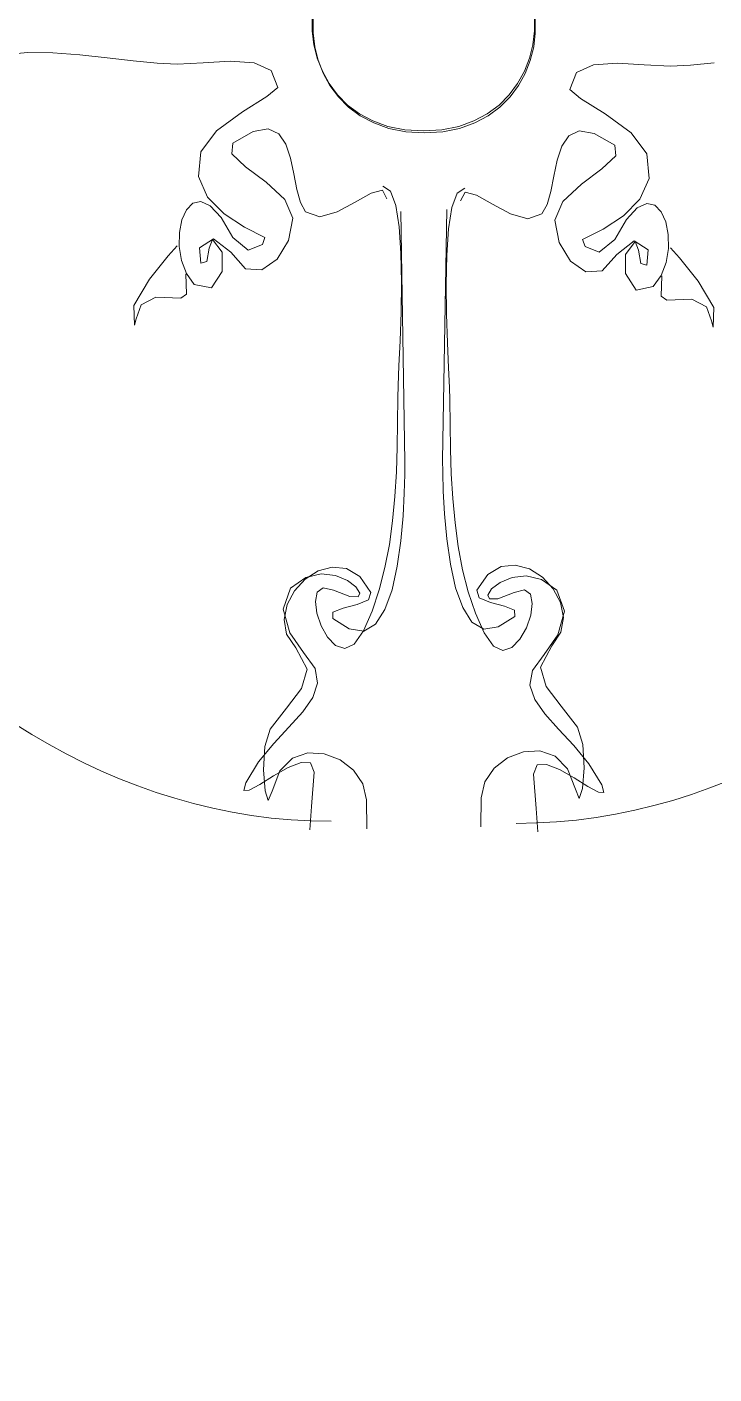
# Model space of a CAD drawing. Header units: centimetres. Extents: x -377343 to 693706, y 194584 to 813780.
# Drawn here: x 188317.1 to 188343.1, y 498778.8 to 498829.9 of the extents above; entities that cross this region are included whole.
import ezdxf

# ---------------------------------------------------------------- set-up
doc = ezdxf.new("R2010")
doc.units = ezdxf.units.CM
doc.layers.add('PIPA', color=11, linetype='Continuous')
doc.layers.add('TEXT', color=7, linetype='Continuous')

msp = doc.modelspace()

# ---------------------------------------------------------------- linework, layer by layer
at = {"layer": 'PIPA', "lineweight": 35, "extrusion": (0, 0.816497, 0.57735), "elevation": 193451.324}
msp.add_lwpolyline([(-421704.212, -325591.681), (-159560.265, -63447.734), (377343.333, -600351.331), (-158232.47, -1135927.133), (-693706.405, -600453.199), (-454216.825, -360963.619)], dxfattribs=at)
at = {"layer": 'TEXT', "color": 2, "linetype": 'Continuous', "lineweight": 13}
for p, q in [((188327.888, 498829.732), (188327.889, 498830.26)), ((188327.888, 498829.732), (188327.889, 498830.26)), ((188327.921, 498829.656), (188327.921, 498830.184)), ((188327.921, 498829.656), (188327.921, 498830.184)), ((188336.304, 498830.259), (188336.304, 498829.731)), ((188336.304, 498830.259), (188336.304, 498829.731)), ((188336.337, 498830.183), (188336.337, 498829.655)), ((188336.337, 498830.183), (188336.337, 498829.655)), ((188327.952, 498829.208), (188327.888, 498829.732)), ((188327.952, 498829.208), (188327.888, 498829.732)), ((188327.985, 498829.132), (188327.921, 498829.656)), ((188327.985, 498829.132), (188327.921, 498829.656)), ((188336.304, 498829.731), (188336.241, 498829.207)), ((188336.304, 498829.731), (188336.241, 498829.207)), ((188336.337, 498829.655), (188336.274, 498829.131)), ((188336.337, 498829.655), (188336.274, 498829.131)), ((188328.08, 498828.696), (188327.952, 498829.208)), ((188328.08, 498828.696), (188327.952, 498829.208)), ((188328.112, 498828.62), (188327.985, 498829.132)), ((188328.112, 498828.62), (188327.985, 498829.132)), ((188336.241, 498829.207), (188336.113, 498828.695)), ((188336.241, 498829.207), (188336.113, 498828.695)), ((188336.274, 498829.131), (188336.146, 498828.619)), ((188336.274, 498829.131), (188336.146, 498828.619)), ((188316.29, 498828.841), (188317.118, 498828.921)), ((188316.29, 498828.841), (188317.118, 498828.921)), ((188317.118, 498828.921), (188318.066, 498828.908)), ((188317.118, 498828.921), (188318.066, 498828.908)), ((188318.066, 498828.908), (188319.084, 498828.831)), ((188318.066, 498828.908), (188319.084, 498828.831)), ((188319.084, 498828.831), (188320.116, 498828.72)), ((188319.084, 498828.831), (188320.116, 498828.72)), ((188320.116, 498828.72), (188321.111, 498828.605)), ((188320.116, 498828.72), (188321.111, 498828.605)), ((188321.111, 498828.605), (188322.014, 498828.513)), ((188321.111, 498828.605), (188322.014, 498828.513)), ((188322.014, 498828.513), (188322.773, 498828.477)), ((188322.014, 498828.513), (188322.773, 498828.477)), ((188322.773, 498828.477), (188323.76, 498828.524)), ((188322.773, 498828.477), (188323.76, 498828.524)), ((188323.76, 498828.524), (188324.779, 498828.583)), ((188323.76, 498828.524), (188324.779, 498828.583)), ((188324.779, 498828.583), (188325.686, 498828.529)), ((188324.779, 498828.583), (188325.686, 498828.529)), ((188325.686, 498828.529), (188326.335, 498828.238)), ((188325.686, 498828.529), (188326.335, 498828.238)), ((188328.271, 498828.204), (188328.08, 498828.696)), ((188328.271, 498828.204), (188328.08, 498828.696)), ((188328.304, 498828.127), (188328.112, 498828.62)), ((188328.304, 498828.127), (188328.112, 498828.62)), ((188336.113, 498828.695), (188335.922, 498828.203)), ((188336.113, 498828.695), (188335.922, 498828.203)), ((188336.146, 498828.619), (188335.955, 498828.126)), ((188336.146, 498828.619), (188335.955, 498828.126)), ((188338.54, 498828.453), (188337.891, 498828.162)), ((188338.54, 498828.453), (188337.891, 498828.162)), ((188339.446, 498828.507), (188338.54, 498828.453)), ((188339.446, 498828.507), (188338.54, 498828.453)), ((188340.465, 498828.448), (188339.446, 498828.507)), ((188340.465, 498828.448), (188339.446, 498828.507)), ((188341.453, 498828.4), (188340.465, 498828.448)), ((188341.453, 498828.4), (188340.465, 498828.448)), ((188343.115, 498828.528), (188342.212, 498828.437)), ((188343.115, 498828.528), (188342.212, 498828.437)), ((188326.335, 498828.238), (188326.583, 498827.585)), ((188326.335, 498828.238), (188326.583, 498827.585)), ((188328.526, 498827.739), (188328.271, 498828.204)), ((188328.526, 498827.739), (188328.271, 498828.204)), ((188328.559, 498827.663), (188328.304, 498828.127)), ((188328.559, 498827.663), (188328.304, 498828.127)), ((188335.922, 498828.203), (188335.667, 498827.739)), ((188335.922, 498828.203), (188335.667, 498827.739)), ((188335.955, 498828.126), (188335.7, 498827.662)), ((188335.955, 498828.126), (188335.7, 498827.662)), ((188337.891, 498828.162), (188337.643, 498827.508)), ((188337.891, 498828.162), (188337.643, 498827.508)), ((188342.212, 498828.437), (188341.453, 498828.4)), ((188342.212, 498828.437), (188341.453, 498828.4)), ((188326.583, 498827.585), (188326.173, 498827.25)), ((188326.583, 498827.585), (188326.173, 498827.25)), ((188328.844, 498827.311), (188328.526, 498827.739)), ((188328.844, 498827.311), (188328.526, 498827.739)), ((188328.877, 498827.235), (188328.559, 498827.663)), ((188328.877, 498827.235), (188328.559, 498827.663)), ((188335.667, 498827.739), (188335.348, 498827.31)), ((188335.667, 498827.739), (188335.348, 498827.31)), ((188335.7, 498827.662), (188335.381, 498827.234)), ((188335.7, 498827.662), (188335.381, 498827.234)), ((188337.643, 498827.508), (188338.053, 498827.174)), ((188337.643, 498827.508), (188338.053, 498827.174)), ((188326.173, 498827.25), (188325.245, 498826.673)), ((188326.173, 498827.25), (188325.245, 498826.673)), ((188329.227, 498826.926), (188328.844, 498827.311)), ((188329.227, 498826.926), (188328.844, 498827.311)), ((188329.26, 498826.85), (188328.877, 498827.235)), ((188329.26, 498826.85), (188328.877, 498827.235)), ((188329.673, 498826.594), (188329.227, 498826.926)), ((188329.673, 498826.594), (188329.227, 498826.926)), ((188334.965, 498826.926), (188334.519, 498826.593)), ((188334.965, 498826.926), (188334.519, 498826.593)), ((188335.348, 498827.31), (188334.965, 498826.926)), ((188335.348, 498827.31), (188334.965, 498826.926)), ((188335.381, 498827.234), (188334.998, 498826.85)), ((188335.381, 498827.234), (188334.998, 498826.85)), ((188338.053, 498827.174), (188338.98, 498826.596)), ((188338.053, 498827.174), (188338.98, 498826.596)), ((188325.245, 498826.673), (188324.257, 498825.943)), ((188325.245, 498826.673), (188324.257, 498825.943)), ((188329.706, 498826.518), (188329.26, 498826.85)), ((188329.706, 498826.518), (188329.26, 498826.85)), ((188330.183, 498826.321), (188329.673, 498826.594)), ((188330.183, 498826.321), (188329.673, 498826.594)), ((188330.216, 498826.245), (188329.706, 498826.518)), ((188330.216, 498826.245), (188329.706, 498826.518)), ((188334.519, 498826.593), (188334.009, 498826.321)), ((188334.519, 498826.593), (188334.009, 498826.321)), ((188334.552, 498826.517), (188334.042, 498826.244)), ((188334.552, 498826.517), (188334.042, 498826.244)), ((188334.998, 498826.85), (188334.552, 498826.517)), ((188334.998, 498826.85), (188334.552, 498826.517)), ((188338.98, 498826.596), (188339.968, 498825.867)), ((188338.98, 498826.596), (188339.968, 498825.867)), ((188324.257, 498825.943), (188323.665, 498825.152)), ((188324.257, 498825.943), (188323.665, 498825.152)), ((188324.881, 498825.477), (188325.656, 498825.924)), ((188324.881, 498825.477), (188325.656, 498825.924)), ((188325.656, 498825.924), (188326.223, 498826.018)), ((188325.656, 498825.924), (188326.223, 498826.018)), ((188326.223, 498826.018), (188326.622, 498825.831)), ((188326.223, 498826.018), (188326.622, 498825.831)), ((188330.757, 498826.116), (188330.183, 498826.321)), ((188330.757, 498826.116), (188330.183, 498826.321)), ((188330.79, 498826.04), (188330.216, 498826.245)), ((188330.79, 498826.04), (188330.216, 498826.245)), ((188331.394, 498825.987), (188330.757, 498826.116)), ((188331.394, 498825.987), (188330.757, 498826.116)), ((188331.427, 498825.911), (188330.79, 498826.04)), ((188331.427, 498825.911), (188330.79, 498826.04)), ((188332.096, 498825.942), (188331.394, 498825.987)), ((188332.096, 498825.942), (188331.394, 498825.987)), ((188332.129, 498825.865), (188331.427, 498825.911)), ((188332.129, 498825.865), (188331.427, 498825.911)), ((188332.798, 498825.987), (188332.096, 498825.942)), ((188332.798, 498825.987), (188332.096, 498825.942)), ((188332.096, 498825.942), (188332.096, 498825.942)), ((188332.096, 498825.942), (188332.096, 498825.942)), ((188332.831, 498825.911), (188332.129, 498825.865)), ((188332.831, 498825.911), (188332.129, 498825.865)), ((188333.435, 498826.116), (188332.798, 498825.987)), ((188333.435, 498826.116), (188332.798, 498825.987)), ((188333.468, 498826.04), (188332.831, 498825.911)), ((188333.468, 498826.04), (188332.831, 498825.911)), ((188334.009, 498826.321), (188333.435, 498826.116)), ((188334.009, 498826.321), (188333.435, 498826.116)), ((188334.042, 498826.244), (188333.468, 498826.04)), ((188334.042, 498826.244), (188333.468, 498826.04)), ((188338.002, 498825.942), (188337.604, 498825.755)), ((188338.002, 498825.942), (188337.604, 498825.755)), ((188338.57, 498825.848), (188338.002, 498825.942)), ((188338.57, 498825.848), (188338.002, 498825.942)), ((188324.837, 498825.08), (188324.881, 498825.477)), ((188324.837, 498825.08), (188324.881, 498825.477)), ((188326.622, 498825.831), (188326.891, 498825.436)), ((188326.622, 498825.831), (188326.891, 498825.436)), ((188326.891, 498825.436), (188327.068, 498824.905)), ((188326.891, 498825.436), (188327.068, 498824.905)), ((188332.129, 498825.865), (188332.129, 498825.865)), ((188332.129, 498825.865), (188332.129, 498825.865)), ((188337.604, 498825.755), (188337.335, 498825.36)), ((188337.604, 498825.755), (188337.335, 498825.36)), ((188339.345, 498825.4), (188338.57, 498825.848)), ((188339.345, 498825.4), (188338.57, 498825.848)), ((188339.389, 498825.004), (188339.345, 498825.4)), ((188339.389, 498825.004), (188339.345, 498825.4)), ((188339.968, 498825.867), (188340.561, 498825.076)), ((188339.968, 498825.867), (188340.561, 498825.076)), ((188323.665, 498825.152), (188323.583, 498824.216)), ((188323.665, 498825.152), (188323.583, 498824.216)), ((188325.365, 498824.583), (188324.837, 498825.08)), ((188325.365, 498824.583), (188324.837, 498825.08)), ((188327.068, 498824.905), (188327.193, 498824.312)), ((188327.068, 498824.905), (188327.193, 498824.312)), ((188337.335, 498825.36), (188337.158, 498824.829)), ((188337.335, 498825.36), (188337.158, 498824.829)), ((188338.861, 498824.507), (188339.389, 498825.004)), ((188338.861, 498824.507), (188339.389, 498825.004)), ((188340.561, 498825.076), (188340.643, 498824.14)), ((188340.561, 498825.076), (188340.643, 498824.14)), ((188326.142, 498824), (188325.365, 498824.583)), ((188326.142, 498824), (188325.365, 498824.583)), ((188337.158, 498824.829), (188337.033, 498824.235)), ((188337.158, 498824.829), (188337.033, 498824.235)), ((188338.084, 498823.924), (188338.861, 498824.507)), ((188338.084, 498823.924), (188338.861, 498824.507)), ((188323.583, 498824.216), (188323.925, 498823.439)), ((188323.583, 498824.216), (188323.925, 498823.439)), ((188326.845, 498823.347), (188326.142, 498824)), ((188326.845, 498823.347), (188326.142, 498824)), ((188327.193, 498824.312), (188327.303, 498823.728)), ((188327.193, 498824.312), (188327.303, 498823.728)), ((188330.848, 498823.657), (188330.556, 498823.855)), ((188330.848, 498823.657), (188330.556, 498823.855)), ((188337.033, 498824.235), (188336.922, 498823.652)), ((188337.033, 498824.235), (188336.922, 498823.652)), ((188337.381, 498823.27), (188338.084, 498823.924)), ((188337.381, 498823.27), (188338.084, 498823.924)), ((188340.643, 498824.14), (188340.301, 498823.362)), ((188340.643, 498824.14), (188340.301, 498823.362)), ((188323.925, 498823.439), (188324.552, 498822.806)), ((188323.925, 498823.439), (188324.552, 498822.806)), ((188327.151, 498822.639), (188326.845, 498823.347)), ((188327.151, 498822.639), (188326.845, 498823.347)), ((188327.303, 498823.728), (188327.439, 498823.228)), ((188327.303, 498823.728), (188327.439, 498823.228)), ((188329.512, 498823.247), (188330.118, 498823.585)), ((188329.512, 498823.247), (188330.118, 498823.585)), ((188330.118, 498823.585), (188330.552, 498823.693)), ((188330.118, 498823.585), (188330.552, 498823.693)), ((188330.552, 498823.693), (188330.718, 498823.369)), ((188330.552, 498823.693), (188330.718, 498823.369)), ((188331.051, 498823.114), (188330.848, 498823.657)), ((188331.051, 498823.114), (188330.848, 498823.657)), ((188333.175, 498823.038), (188333.378, 498823.58)), ((188333.175, 498823.038), (188333.378, 498823.58)), ((188333.378, 498823.58), (188333.67, 498823.779)), ((188333.378, 498823.58), (188333.67, 498823.779)), ((188333.674, 498823.617), (188333.508, 498823.292)), ((188333.674, 498823.617), (188333.508, 498823.292)), ((188334.108, 498823.509), (188333.674, 498823.617)), ((188334.108, 498823.509), (188333.674, 498823.617)), ((188334.714, 498823.171), (188334.108, 498823.509)), ((188334.714, 498823.171), (188334.108, 498823.509)), ((188336.922, 498823.652), (188336.787, 498823.151)), ((188336.922, 498823.652), (188336.787, 498823.151)), ((188340.301, 498823.362), (188339.674, 498822.729)), ((188340.301, 498823.362), (188339.674, 498822.729)), ((188323.121, 498822.959), (188322.95, 498822.574)), ((188323.121, 498822.959), (188322.95, 498822.574)), ((188323.362, 498823.205), (188323.121, 498822.959)), ((188323.362, 498823.205), (188323.121, 498822.959)), ((188323.667, 498823.268), (188323.362, 498823.205)), ((188323.667, 498823.268), (188323.362, 498823.205)), ((188324.027, 498823.103), (188323.667, 498823.268)), ((188324.027, 498823.103), (188323.667, 498823.268)), ((188324.434, 498822.665), (188324.027, 498823.103)), ((188324.434, 498822.665), (188324.027, 498823.103)), ((188327.439, 498823.228), (188327.637, 498822.882)), ((188327.439, 498823.228), (188327.637, 498822.882)), ((188327.637, 498822.882), (188328.175, 498822.693)), ((188327.637, 498822.882), (188328.175, 498822.693)), ((188328.175, 498822.693), (188328.832, 498822.882)), ((188328.175, 498822.693), (188328.832, 498822.882)), ((188328.832, 498822.882), (188329.512, 498823.247)), ((188328.832, 498822.882), (188329.512, 498823.247)), ((188331.179, 498822.305), (188331.051, 498823.114)), ((188331.179, 498822.305), (188331.051, 498823.114)), ((188331.238, 498822.887), (188331.4, 498813.401)), ((188331.238, 498822.887), (188331.4, 498813.401)), ((188332.988, 498822.963), (188332.826, 498813.477)), ((188332.988, 498822.963), (188332.826, 498813.477)), ((188333.047, 498822.229), (188333.175, 498823.038)), ((188333.047, 498822.229), (188333.175, 498823.038)), ((188335.393, 498822.806), (188334.714, 498823.171)), ((188335.393, 498822.806), (188334.714, 498823.171)), ((188336.787, 498823.151), (188336.589, 498822.806)), ((188336.787, 498823.151), (188336.589, 498822.806)), ((188337.075, 498822.563), (188337.381, 498823.27)), ((188337.075, 498822.563), (188337.381, 498823.27)), ((188339.792, 498822.588), (188340.199, 498823.026)), ((188339.792, 498822.588), (188340.199, 498823.026)), ((188340.199, 498823.026), (188340.559, 498823.192)), ((188340.199, 498823.026), (188340.559, 498823.192)), ((188340.559, 498823.192), (188340.863, 498823.129)), ((188340.559, 498823.192), (188340.863, 498823.129)), ((188340.863, 498823.129), (188341.105, 498822.883)), ((188340.863, 498823.129), (188341.105, 498822.883)), ((188341.105, 498822.883), (188341.276, 498822.498)), ((188341.105, 498822.883), (188341.276, 498822.498)), ((188322.95, 498822.574), (188322.857, 498822.094)), ((188322.95, 498822.574), (188322.857, 498822.094)), ((188324.881, 498821.909), (188324.434, 498822.665)), ((188324.881, 498821.909), (188324.434, 498822.665)), ((188324.552, 498822.806), (188325.322, 498822.301)), ((188324.552, 498822.806), (188325.322, 498822.301)), ((188326.984, 498821.788), (188327.151, 498822.639)), ((188326.984, 498821.788), (188327.151, 498822.639)), ((188336.051, 498822.617), (188335.393, 498822.806)), ((188336.051, 498822.617), (188335.393, 498822.806)), ((188336.589, 498822.806), (188336.051, 498822.617)), ((188336.589, 498822.806), (188336.051, 498822.617)), ((188337.242, 498821.712), (188337.075, 498822.563)), ((188337.242, 498821.712), (188337.075, 498822.563)), ((188339.674, 498822.729), (188338.903, 498822.225)), ((188339.674, 498822.729), (188338.903, 498822.225)), ((188339.345, 498821.833), (188339.792, 498822.588)), ((188339.345, 498821.833), (188339.792, 498822.588)), ((188341.276, 498822.498), (188341.369, 498822.018)), ((188341.276, 498822.498), (188341.369, 498822.018)), ((188322.857, 498822.094), (188322.85, 498821.565)), ((188322.857, 498822.094), (188322.85, 498821.565)), ((188323.616, 498821.51), (188324.145, 498821.849)), ((188323.616, 498821.51), (188324.145, 498821.849)), ((188324.109, 498821.826), (188323.979, 498821.504)), ((188324.109, 498821.826), (188323.979, 498821.504)), ((188324.475, 498821.342), (188324.109, 498821.826)), ((188324.475, 498821.342), (188324.109, 498821.826)), ((188324.145, 498821.849), (188324.8, 498821.342)), ((188324.145, 498821.849), (188324.8, 498821.342)), ((188325.466, 498821.423), (188324.881, 498821.909)), ((188325.466, 498821.423), (188324.881, 498821.909)), ((188325.322, 498822.301), (188326.097, 498821.909)), ((188325.322, 498822.301), (188326.097, 498821.909)), ((188326.097, 498821.909), (188325.998, 498821.639)), ((188326.097, 498821.909), (188325.998, 498821.639)), ((188331.246, 498821.31), (188331.179, 498822.305)), ((188331.246, 498821.31), (188331.179, 498822.305)), ((188332.98, 498821.234), (188333.047, 498822.229)), ((188332.98, 498821.234), (188333.047, 498822.229)), ((188338.903, 498822.225), (188338.129, 498821.833)), ((188338.903, 498822.225), (188338.129, 498821.833)), ((188338.129, 498821.833), (188338.228, 498821.563)), ((188338.129, 498821.833), (188338.228, 498821.563)), ((188338.76, 498821.347), (188339.345, 498821.833)), ((188338.76, 498821.347), (188339.345, 498821.833)), ((188341.369, 498822.018), (188341.376, 498821.489)), ((188341.369, 498822.018), (188341.376, 498821.489)), ((188322.773, 498821.585), (188322.428, 498821.208)), ((188322.773, 498821.585), (188322.428, 498821.208)), ((188322.85, 498821.565), (188322.937, 498821.031)), ((188322.85, 498821.565), (188322.937, 498821.031)), ((188323.665, 498820.936), (188323.616, 498821.51)), ((188323.665, 498820.936), (188323.616, 498821.51)), ((188323.979, 498821.504), (188323.894, 498821)), ((188323.979, 498821.504), (188323.894, 498821)), ((188324.472, 498820.612), (188324.475, 498821.342)), ((188324.472, 498820.612), (188324.475, 498821.342)), ((188324.8, 498821.342), (188325.355, 498820.714)), ((188324.8, 498821.342), (188325.355, 498820.714)), ((188325.998, 498821.639), (188325.466, 498821.423)), ((188325.998, 498821.639), (188325.466, 498821.423)), ((188326.557, 498821.085), (188326.984, 498821.788)), ((188326.557, 498821.085), (188326.984, 498821.788)), ((188331.265, 498820.207), (188331.246, 498821.31)), ((188331.265, 498820.207), (188331.246, 498821.31)), ((188337.669, 498821.009), (188337.242, 498821.712)), ((188337.669, 498821.009), (188337.242, 498821.712)), ((188338.228, 498821.563), (188338.76, 498821.347)), ((188338.228, 498821.563), (188338.76, 498821.347)), ((188340.081, 498821.773), (188339.426, 498821.266)), ((188340.081, 498821.773), (188339.426, 498821.266)), ((188339.751, 498821.266), (188340.117, 498821.749)), ((188339.751, 498821.266), (188340.117, 498821.749)), ((188340.609, 498821.434), (188340.081, 498821.773)), ((188340.609, 498821.434), (188340.081, 498821.773)), ((188340.117, 498821.749), (188340.247, 498821.428)), ((188340.117, 498821.749), (188340.247, 498821.428)), ((188340.247, 498821.428), (188340.332, 498820.923)), ((188340.247, 498821.428), (188340.332, 498820.923)), ((188340.561, 498820.86), (188340.609, 498821.434)), ((188340.561, 498820.86), (188340.609, 498821.434)), ((188341.376, 498821.489), (188341.289, 498820.955)), ((188341.376, 498821.489), (188341.289, 498820.955)), ((188341.453, 498821.509), (188341.798, 498821.131)), ((188341.453, 498821.509), (188341.798, 498821.131)), ((188322.428, 498821.208), (188321.719, 498820.328)), ((188322.428, 498821.208), (188321.719, 498820.328)), ((188322.937, 498821.031), (188323.125, 498820.536)), ((188322.937, 498821.031), (188323.125, 498820.536)), ((188323.894, 498821), (188323.665, 498820.936)), ((188323.894, 498821), (188323.665, 498820.936)), ((188325.977, 498820.678), (188326.557, 498821.085)), ((188325.977, 498820.678), (188326.557, 498821.085)), ((188332.96, 498820.13), (188332.98, 498821.234)), ((188332.96, 498820.13), (188332.98, 498821.234)), ((188338.248, 498820.601), (188337.669, 498821.009)), ((188338.248, 498820.601), (188337.669, 498821.009)), ((188339.426, 498821.266), (188338.87, 498820.638)), ((188339.426, 498821.266), (188338.87, 498820.638)), ((188339.754, 498820.536), (188339.751, 498821.266)), ((188339.754, 498820.536), (188339.751, 498821.266)), ((188340.332, 498820.923), (188340.561, 498820.86)), ((188340.332, 498820.923), (188340.561, 498820.86)), ((188341.289, 498820.955), (188341.101, 498820.46)), ((188341.289, 498820.955), (188341.101, 498820.46)), ((188341.798, 498821.131), (188342.507, 498820.252)), ((188341.798, 498821.131), (188342.507, 498820.252)), ((188321.719, 498820.328), (188321.131, 498819.328)), ((188321.719, 498820.328), (188321.131, 498819.328)), ((188323.127, 498819.759), (188323.097, 498820.531)), ((188323.127, 498819.759), (188323.097, 498820.531)), ((188323.125, 498820.536), (188323.421, 498820.126)), ((188323.125, 498820.536), (188323.421, 498820.126)), ((188324.073, 498819.991), (188324.472, 498820.612)), ((188324.073, 498819.991), (188324.472, 498820.612)), ((188325.355, 498820.714), (188325.977, 498820.678)), ((188325.355, 498820.714), (188325.977, 498820.678)), ((188338.87, 498820.638), (188338.248, 498820.601)), ((188338.87, 498820.638), (188338.248, 498820.601)), ((188340.153, 498819.914), (188339.754, 498820.536)), ((188340.153, 498819.914), (188339.754, 498820.536)), ((188341.101, 498820.46), (188340.805, 498820.049)), ((188341.101, 498820.46), (188340.805, 498820.049)), ((188341.099, 498819.683), (188341.129, 498820.455)), ((188341.099, 498819.683), (188341.129, 498820.455)), ((188323.421, 498820.126), (188324.073, 498819.991)), ((188323.421, 498820.126), (188324.073, 498819.991)), ((188331.251, 498819.074), (188331.265, 498820.207)), ((188331.251, 498819.074), (188331.265, 498820.207)), ((188332.975, 498818.998), (188332.96, 498820.13)), ((188332.975, 498818.998), (188332.96, 498820.13)), ((188340.805, 498820.049), (188340.153, 498819.914)), ((188340.805, 498820.049), (188340.153, 498819.914)), ((188342.507, 498820.252), (188343.095, 498819.251)), ((188342.507, 498820.252), (188343.095, 498819.251)), ((188321.131, 498819.328), (188321.151, 498818.585)), ((188321.131, 498819.328), (188321.151, 498818.585)), ((188321.217, 498818.823), (188321.409, 498819.348)), ((188321.217, 498818.823), (188321.409, 498819.348)), ((188321.409, 498819.348), (188321.962, 498819.639)), ((188321.409, 498819.348), (188321.962, 498819.639)), ((188321.962, 498819.639), (188322.905, 498819.6)), ((188321.962, 498819.639), (188322.905, 498819.6)), ((188322.905, 498819.6), (188323.127, 498819.759)), ((188322.905, 498819.6), (188323.127, 498819.759)), ((188341.321, 498819.524), (188341.099, 498819.683)), ((188341.321, 498819.524), (188341.099, 498819.683)), ((188342.264, 498819.563), (188341.321, 498819.524)), ((188342.264, 498819.563), (188341.321, 498819.524)), ((188342.816, 498819.272), (188342.264, 498819.563)), ((188342.816, 498819.272), (188342.264, 498819.563)), ((188343.009, 498818.746), (188342.816, 498819.272)), ((188343.009, 498818.746), (188342.816, 498819.272)), ((188321.151, 498818.585), (188321.217, 498818.823)), ((188321.151, 498818.585), (188321.217, 498818.823)), ((188331.215, 498817.991), (188331.251, 498819.074)), ((188331.215, 498817.991), (188331.251, 498819.074)), ((188333.01, 498817.915), (188332.975, 498818.998)), ((188333.01, 498817.915), (188332.975, 498818.998)), ((188343.075, 498818.509), (188343.009, 498818.746)), ((188343.075, 498818.509), (188343.009, 498818.746)), ((188343.095, 498819.251), (188343.075, 498818.509)), ((188343.095, 498819.251), (188343.075, 498818.509)), ((188331.173, 498817.037), (188331.215, 498817.991)), ((188331.173, 498817.037), (188331.215, 498817.991)), ((188333.052, 498816.961), (188333.01, 498817.915)), ((188333.052, 498816.961), (188333.01, 498817.915)), ((188331.138, 498816.29), (188331.173, 498817.037)), ((188331.138, 498816.29), (188331.173, 498817.037)), ((188333.088, 498816.213), (188333.052, 498816.961)), ((188333.088, 498816.213), (188333.052, 498816.961)), ((188331.124, 498815.829), (188331.138, 498816.29)), ((188331.124, 498815.829), (188331.138, 498816.29)), ((188333.102, 498815.752), (188333.088, 498816.213)), ((188333.102, 498815.752), (188333.088, 498816.213)), ((188331.12, 498814.898), (188331.124, 498815.829)), ((188331.12, 498814.898), (188331.124, 498815.829)), ((188333.106, 498814.822), (188333.102, 498815.752)), ((188333.106, 498814.822), (188333.102, 498815.752)), ((188331.105, 498813.96), (188331.12, 498814.898)), ((188331.105, 498813.96), (188331.12, 498814.898)), ((188333.12, 498813.884), (188333.106, 498814.822)), ((188333.12, 498813.884), (188333.106, 498814.822)), ((188331.073, 498813.021), (188331.105, 498813.96)), ((188331.073, 498813.021), (188331.105, 498813.96)), ((188333.153, 498812.945), (188333.12, 498813.884)), ((188333.153, 498812.945), (188333.12, 498813.884)), ((188331.4, 498813.401), (188331.395, 498812.922)), ((188331.4, 498813.401), (188331.395, 498812.922)), ((188332.826, 498813.477), (188332.83, 498812.998)), ((188332.826, 498813.477), (188332.83, 498812.998)), ((188331.017, 498812.087), (188331.073, 498813.021)), ((188331.017, 498812.087), (188331.073, 498813.021)), ((188331.395, 498812.922), (188331.375, 498812.214)), ((188331.395, 498812.922), (188331.375, 498812.214)), ((188332.83, 498812.998), (188332.851, 498812.291)), ((188332.83, 498812.998), (188332.851, 498812.291)), ((188333.209, 498812.011), (188333.153, 498812.945)), ((188333.209, 498812.011), (188333.153, 498812.945)), ((188331.375, 498812.214), (188331.327, 498811.351)), ((188331.375, 498812.214), (188331.327, 498811.351)), ((188332.851, 498812.291), (188332.898, 498811.427)), ((188332.851, 498812.291), (188332.898, 498811.427)), ((188330.931, 498811.167), (188331.017, 498812.087)), ((188330.931, 498811.167), (188331.017, 498812.087)), ((188333.295, 498811.09), (188333.209, 498812.011)), ((188333.295, 498811.09), (188333.209, 498812.011)), ((188330.808, 498810.266), (188330.931, 498811.167)), ((188330.808, 498810.266), (188330.931, 498811.167)), ((188331.327, 498811.351), (188331.241, 498810.405)), ((188331.327, 498811.351), (188331.241, 498810.405)), ((188332.898, 498811.427), (188332.984, 498810.481)), ((188332.898, 498811.427), (188332.984, 498810.481)), ((188333.418, 498810.189), (188333.295, 498811.09)), ((188333.418, 498810.189), (188333.295, 498811.09)), ((188330.643, 498809.391), (188330.808, 498810.266)), ((188330.643, 498809.391), (188330.808, 498810.266)), ((188331.241, 498810.405), (188331.106, 498809.449)), ((188331.241, 498810.405), (188331.106, 498809.449)), ((188332.984, 498810.481), (188333.12, 498809.525)), ((188332.984, 498810.481), (188333.12, 498809.525)), ((188333.583, 498809.314), (188333.418, 498810.189)), ((188333.583, 498809.314), (188333.418, 498810.189)), ((188328.111, 498809.266), (188327.62, 498808.952)), ((188328.111, 498809.266), (188327.62, 498808.952)), ((188327.651, 498809.021), (188328.232, 498809.158)), ((188327.651, 498809.021), (188328.232, 498809.158)), ((188328.647, 498809.415), (188328.111, 498809.266)), ((188328.647, 498809.415), (188328.111, 498809.266)), ((188328.232, 498809.158), (188328.769, 498809.096)), ((188328.232, 498809.158), (188328.769, 498809.096)), ((188329.185, 498809.357), (188328.647, 498809.415)), ((188329.185, 498809.357), (188328.647, 498809.415)), ((188328.769, 498809.096), (188329.221, 498808.906)), ((188328.769, 498809.096), (188329.221, 498808.906)), ((188329.684, 498809.051), (188329.185, 498809.357)), ((188329.684, 498809.051), (188329.185, 498809.357)), ((188330.102, 498808.455), (188329.684, 498809.051)), ((188330.102, 498808.455), (188329.684, 498809.051)), ((188330.428, 498808.549), (188330.643, 498809.391)), ((188330.428, 498808.549), (188330.643, 498809.391)), ((188331.106, 498809.449), (188330.909, 498808.556)), ((188331.106, 498809.449), (188330.909, 498808.556)), ((188333.12, 498809.525), (188333.316, 498808.632)), ((188333.12, 498809.525), (188333.316, 498808.632)), ((188333.798, 498808.472), (188333.583, 498809.314)), ((188333.798, 498808.472), (188333.583, 498809.314)), ((188334.123, 498808.532), (188334.542, 498809.127)), ((188334.123, 498808.532), (188334.542, 498809.127)), ((188334.542, 498809.127), (188335.041, 498809.433)), ((188334.542, 498809.127), (188335.041, 498809.433)), ((188335.041, 498809.433), (188335.579, 498809.491)), ((188335.041, 498809.433), (188335.579, 498809.491)), ((188335.994, 498809.082), (188335.457, 498809.02)), ((188335.994, 498809.082), (188335.457, 498809.02)), ((188335.579, 498809.491), (188336.115, 498809.343)), ((188335.579, 498809.491), (188336.115, 498809.343)), ((188336.575, 498808.945), (188335.994, 498809.082)), ((188336.575, 498808.945), (188335.994, 498809.082)), ((188336.115, 498809.343), (188336.606, 498809.028)), ((188336.115, 498809.343), (188336.606, 498809.028)), ((188326.781, 498807.82), (188327.07, 498808.613)), ((188326.781, 498807.82), (188327.07, 498808.613)), ((188327.07, 498808.613), (188327.651, 498809.021)), ((188327.07, 498808.613), (188327.651, 498809.021)), ((188327.62, 498808.952), (188327.213, 498808.514)), ((188327.62, 498808.952), (188327.213, 498808.514)), ((188328.298, 498808.622), (188328.078, 498808.457)), ((188328.298, 498808.622), (188328.078, 498808.457)), ((188328.691, 498808.532), (188328.298, 498808.622)), ((188328.691, 498808.532), (188328.298, 498808.622)), ((188329.221, 498808.906), (188329.543, 498808.659)), ((188329.221, 498808.906), (188329.543, 498808.659)), ((188329.543, 498808.659), (188329.694, 498808.427)), ((188329.543, 498808.659), (188329.694, 498808.427)), ((188330.158, 498807.747), (188330.428, 498808.549)), ((188330.158, 498807.747), (188330.428, 498808.549)), ((188330.909, 498808.556), (188330.641, 498807.8)), ((188330.909, 498808.556), (188330.641, 498807.8)), ((188333.316, 498808.632), (188333.585, 498807.876)), ((188333.316, 498808.632), (188333.585, 498807.876)), ((188334.683, 498808.583), (188334.532, 498808.35)), ((188334.683, 498808.583), (188334.532, 498808.35)), ((188335.005, 498808.83), (188334.683, 498808.583)), ((188335.005, 498808.83), (188334.683, 498808.583)), ((188335.457, 498809.02), (188335.005, 498808.83)), ((188335.457, 498809.02), (188335.005, 498808.83)), ((188335.535, 498808.455), (188335.927, 498808.546)), ((188335.535, 498808.455), (188335.927, 498808.546)), ((188335.927, 498808.546), (188336.148, 498808.381)), ((188335.927, 498808.546), (188336.148, 498808.381)), ((188337.156, 498808.537), (188336.575, 498808.945)), ((188337.156, 498808.537), (188336.575, 498808.945)), ((188336.606, 498809.028), (188337.013, 498808.59)), ((188336.606, 498809.028), (188337.013, 498808.59)), ((188337.013, 498808.59), (188337.293, 498808.069)), ((188337.013, 498808.59), (188337.293, 498808.069)), ((188337.444, 498807.744), (188337.156, 498808.537)), ((188337.444, 498807.744), (188337.156, 498808.537)), ((188327.213, 498808.514), (188326.933, 498807.993)), ((188327.213, 498808.514), (188326.933, 498807.993)), ((188328.078, 498808.457), (188328.007, 498808.112)), ((188328.078, 498808.457), (188328.007, 498808.112)), ((188328.007, 498808.112), (188328.063, 498807.663)), ((188328.007, 498808.112), (188328.063, 498807.663)), ((188329.311, 498808.292), (188328.691, 498808.532)), ((188329.311, 498808.292), (188328.691, 498808.532)), ((188329.631, 498808.28), (188329.311, 498808.292)), ((188329.631, 498808.28), (188329.311, 498808.292)), ((188329.586, 498807.99), (188330.014, 498808.168)), ((188329.586, 498807.99), (188330.014, 498808.168)), ((188329.694, 498808.427), (188329.631, 498808.28)), ((188329.694, 498808.427), (188329.631, 498808.28)), ((188330.014, 498808.168), (188330.102, 498808.455)), ((188330.014, 498808.168), (188330.102, 498808.455)), ((188334.068, 498807.67), (188333.798, 498808.472)), ((188334.068, 498807.67), (188333.798, 498808.472)), ((188334.212, 498808.244), (188334.123, 498808.532)), ((188334.212, 498808.244), (188334.123, 498808.532)), ((188334.64, 498808.066), (188334.212, 498808.244)), ((188334.64, 498808.066), (188334.212, 498808.244)), ((188334.532, 498808.35), (188334.595, 498808.204)), ((188334.532, 498808.35), (188334.595, 498808.204)), ((188334.595, 498808.204), (188334.915, 498808.215)), ((188334.595, 498808.204), (188334.915, 498808.215)), ((188335.167, 498807.934), (188334.64, 498808.066)), ((188335.167, 498807.934), (188334.64, 498808.066)), ((188334.915, 498808.215), (188335.535, 498808.455)), ((188334.915, 498808.215), (188335.535, 498808.455)), ((188336.148, 498808.381), (188336.219, 498808.036)), ((188336.148, 498808.381), (188336.219, 498808.036)), ((188336.219, 498808.036), (188336.162, 498807.586)), ((188336.219, 498808.036), (188336.162, 498807.586)), ((188337.293, 498808.069), (188337.405, 498807.507)), ((188337.293, 498808.069), (188337.405, 498807.507)), ((188327.034, 498806.919), (188326.781, 498807.82)), ((188327.034, 498806.919), (188326.781, 498807.82)), ((188326.933, 498807.993), (188326.82, 498807.431)), ((188326.933, 498807.993), (188326.82, 498807.431)), ((188328.063, 498807.663), (188328.225, 498807.184)), ((188328.063, 498807.663), (188328.225, 498807.184)), ((188328.671, 498807.466), (188328.673, 498807.705)), ((188328.671, 498807.466), (188328.673, 498807.705)), ((188328.673, 498807.705), (188329.059, 498807.858)), ((188328.673, 498807.705), (188329.059, 498807.858)), ((188329.059, 498807.858), (188329.586, 498807.99)), ((188329.059, 498807.858), (188329.586, 498807.99)), ((188329.826, 498806.991), (188330.158, 498807.747)), ((188329.826, 498806.991), (188330.158, 498807.747)), ((188330.641, 498807.8), (188330.289, 498807.252)), ((188330.641, 498807.8), (188330.289, 498807.252)), ((188333.585, 498807.876), (188333.937, 498807.329)), ((188333.585, 498807.876), (188333.937, 498807.329)), ((188334.4, 498806.915), (188334.068, 498807.67)), ((188334.4, 498806.915), (188334.068, 498807.67)), ((188334.934, 498807.153), (188335.555, 498807.543)), ((188334.934, 498807.153), (188335.555, 498807.543)), ((188335.553, 498807.781), (188335.167, 498807.934)), ((188335.553, 498807.781), (188335.167, 498807.934)), ((188335.555, 498807.543), (188335.553, 498807.781)), ((188335.555, 498807.543), (188335.553, 498807.781)), ((188336.162, 498807.586), (188336.001, 498807.108)), ((188336.162, 498807.586), (188336.001, 498807.108)), ((188337.192, 498806.843), (188337.444, 498807.744)), ((188337.192, 498806.843), (188337.444, 498807.744)), ((188326.82, 498807.431), (188326.917, 498806.868)), ((188326.82, 498807.431), (188326.917, 498806.868)), ((188328.225, 498807.184), (188328.469, 498806.751)), ((188328.225, 498807.184), (188328.469, 498806.751)), ((188329.292, 498807.077), (188328.671, 498807.466)), ((188329.292, 498807.077), (188328.671, 498807.466)), ((188329.843, 498806.987), (188329.292, 498807.077)), ((188329.843, 498806.987), (188329.292, 498807.077)), ((188330.289, 498807.252), (188329.843, 498806.987)), ((188330.289, 498807.252), (188329.843, 498806.987)), ((188333.937, 498807.329), (188334.383, 498807.064)), ((188333.937, 498807.329), (188334.383, 498807.064)), ((188334.383, 498807.064), (188334.934, 498807.153)), ((188334.383, 498807.064), (188334.934, 498807.153)), ((188336.001, 498807.108), (188335.756, 498806.675)), ((188336.001, 498807.108), (188335.756, 498806.675)), ((188337.405, 498807.507), (188337.308, 498806.945)), ((188337.405, 498807.507), (188337.308, 498806.945)), ((188326.917, 498806.868), (188327.265, 498806.347)), ((188326.917, 498806.868), (188327.265, 498806.347)), ((188327.556, 498806.181), (188327.034, 498806.919)), ((188327.556, 498806.181), (188327.034, 498806.919)), ((188328.469, 498806.751), (188328.774, 498806.44)), ((188328.469, 498806.751), (188328.774, 498806.44)), ((188329.475, 498806.485), (188329.826, 498806.991)), ((188329.475, 498806.485), (188329.826, 498806.991)), ((188334.751, 498806.409), (188334.4, 498806.915)), ((188334.751, 498806.409), (188334.4, 498806.915)), ((188335.756, 498806.675), (188335.452, 498806.364)), ((188335.756, 498806.675), (188335.452, 498806.364)), ((188336.67, 498806.104), (188337.192, 498806.843)), ((188336.67, 498806.104), (188337.192, 498806.843)), ((188337.308, 498806.945), (188336.961, 498806.424)), ((188337.308, 498806.945), (188336.961, 498806.424)), ((188327.265, 498806.347), (188327.694, 498805.547)), ((188327.265, 498806.347), (188327.694, 498805.547)), ((188327.998, 498805.572), (188327.556, 498806.181)), ((188327.998, 498805.572), (188327.556, 498806.181)), ((188328.774, 498806.44), (188329.117, 498806.327)), ((188328.774, 498806.44), (188329.117, 498806.327)), ((188329.117, 498806.327), (188329.475, 498806.485)), ((188329.117, 498806.327), (188329.475, 498806.485)), ((188335.109, 498806.25), (188334.751, 498806.409)), ((188335.109, 498806.25), (188334.751, 498806.409)), ((188335.452, 498806.364), (188335.109, 498806.25)), ((188335.452, 498806.364), (188335.109, 498806.25)), ((188336.228, 498805.496), (188336.67, 498806.104)), ((188336.228, 498805.496), (188336.67, 498806.104)), ((188336.961, 498806.424), (188336.532, 498805.623)), ((188336.961, 498806.424), (188336.532, 498805.623)), ((188327.694, 498805.547), (188327.478, 498804.807)), ((188327.694, 498805.547), (188327.478, 498804.807)), ((188328.092, 498805.009), (188327.998, 498805.572)), ((188328.092, 498805.009), (188327.998, 498805.572)), ((188336.134, 498804.932), (188336.228, 498805.496)), ((188336.134, 498804.932), (188336.228, 498805.496)), ((188336.532, 498805.623), (188336.748, 498804.883)), ((188336.532, 498805.623), (188336.748, 498804.883)), ((188327.911, 498804.466), (188328.092, 498805.009)), ((188327.911, 498804.466), (188328.092, 498805.009)), ((188327.478, 498804.807), (188326.911, 498804.067)), ((188327.478, 498804.807), (188326.911, 498804.067)), ((188327.526, 498803.921), (188327.911, 498804.466)), ((188327.526, 498803.921), (188327.911, 498804.466)), ((188336.315, 498804.39), (188336.134, 498804.932)), ((188336.315, 498804.39), (188336.134, 498804.932)), ((188336.748, 498804.883), (188337.314, 498804.144)), ((188336.748, 498804.883), (188337.314, 498804.144)), ((188326.911, 498804.067), (188326.292, 498803.267)), ((188326.911, 498804.067), (188326.292, 498803.267)), ((188336.7, 498803.844), (188336.315, 498804.39)), ((188336.7, 498803.844), (188336.315, 498804.39)), ((188337.314, 498804.144), (188337.934, 498803.343)), ((188337.314, 498804.144), (188337.934, 498803.343)), ((188316.64, 498803.463), (188317.274, 498803.067)), ((188316.64, 498803.463), (188317.274, 498803.067)), ((188327.007, 498803.348), (188327.526, 498803.921)), ((188327.007, 498803.348), (188327.526, 498803.921)), ((188337.218, 498803.272), (188336.7, 498803.844)), ((188337.218, 498803.272), (188336.7, 498803.844)), ((188317.274, 498803.067), (188317.918, 498802.69)), ((188317.274, 498803.067), (188317.918, 498802.69)), ((188326.292, 498803.267), (188326.09, 498802.61)), ((188326.292, 498803.267), (188326.09, 498802.61)), ((188326.427, 498802.726), (188327.007, 498803.348)), ((188326.427, 498802.726), (188327.007, 498803.348)), ((188337.798, 498802.65), (188337.218, 498803.272)), ((188337.798, 498802.65), (188337.218, 498803.272)), ((188337.934, 498803.343), (188338.136, 498802.686)), ((188337.934, 498803.343), (188338.136, 498802.686)), ((188317.918, 498802.69), (188318.572, 498802.333)), ((188317.918, 498802.69), (188318.572, 498802.333)), ((188325.857, 498802.029), (188326.427, 498802.726)), ((188325.857, 498802.029), (188326.427, 498802.726)), ((188326.09, 498802.61), (188326.04, 498801.727)), ((188326.09, 498802.61), (188326.04, 498801.727)), ((188335.887, 498802.411), (188335.286, 498802.181)), ((188335.887, 498802.411), (188335.286, 498802.181)), ((188336.51, 498802.443), (188335.887, 498802.411)), ((188336.51, 498802.443), (188335.887, 498802.411)), ((188337.09, 498802.241), (188336.51, 498802.443)), ((188337.09, 498802.241), (188336.51, 498802.443)), ((188338.369, 498801.953), (188337.798, 498802.65)), ((188338.369, 498801.953), (188337.798, 498802.65)), ((188338.136, 498802.686), (188338.186, 498801.803)), ((188338.136, 498802.686), (188338.186, 498801.803)), ((188318.572, 498802.333), (188319.235, 498801.997)), ((188318.572, 498802.333), (188319.235, 498801.997)), ((188319.235, 498801.997), (188319.907, 498801.682)), ((188319.235, 498801.997), (188319.907, 498801.682)), ((188325.367, 498801.235), (188325.857, 498802.029)), ((188325.367, 498801.235), (188325.857, 498802.029)), ((188326.666, 498801.693), (188327.136, 498802.164)), ((188326.666, 498801.693), (188327.136, 498802.164)), ((188327.465, 498802.01), (188326.97, 498801.811)), ((188327.465, 498802.01), (188326.97, 498801.811)), ((188327.136, 498802.164), (188327.715, 498802.366)), ((188327.136, 498802.164), (188327.715, 498802.366)), ((188327.823, 498801.989), (188327.465, 498802.01)), ((188327.823, 498801.989), (188327.465, 498802.01)), ((188327.715, 498802.366), (188328.339, 498802.334)), ((188327.715, 498802.366), (188328.339, 498802.334)), ((188327.962, 498801.64), (188327.823, 498801.989)), ((188327.962, 498801.64), (188327.823, 498801.989)), ((188328.339, 498802.334), (188328.94, 498802.105)), ((188328.339, 498802.334), (188328.94, 498802.105)), ((188328.94, 498802.105), (188329.451, 498801.713)), ((188328.94, 498802.105), (188329.451, 498801.713)), ((188335.286, 498802.181), (188334.775, 498801.79)), ((188335.286, 498802.181), (188334.775, 498801.79)), ((188336.264, 498801.564), (188336.402, 498801.912)), ((188336.264, 498801.564), (188336.402, 498801.912)), ((188336.402, 498801.912), (188336.761, 498801.934)), ((188336.402, 498801.912), (188336.761, 498801.934)), ((188336.761, 498801.934), (188337.256, 498801.735)), ((188336.761, 498801.934), (188337.256, 498801.735)), ((188337.56, 498801.769), (188337.09, 498802.241)), ((188337.56, 498801.769), (188337.09, 498802.241)), ((188338.859, 498801.159), (188338.369, 498801.953)), ((188338.859, 498801.159), (188338.369, 498801.953)), ((188319.907, 498801.682), (188320.587, 498801.389)), ((188319.907, 498801.682), (188320.587, 498801.389)), ((188320.587, 498801.389), (188321.277, 498801.119)), ((188320.587, 498801.389), (188321.277, 498801.119)), ((188326.421, 498801.498), (188325.903, 498801.178)), ((188326.421, 498801.498), (188325.903, 498801.178)), ((188326.04, 498801.727), (188326.099, 498800.937)), ((188326.04, 498801.727), (188326.099, 498800.937)), ((188326.373, 498800.915), (188326.666, 498801.693)), ((188326.373, 498800.915), (188326.666, 498801.693)), ((188326.97, 498801.811), (188326.421, 498801.498)), ((188326.97, 498801.811), (188326.421, 498801.498)), ((188327.859, 498800.34), (188327.962, 498801.64)), ((188327.859, 498800.34), (188327.962, 498801.64)), ((188329.451, 498801.713), (188329.807, 498801.197)), ((188329.451, 498801.713), (188329.807, 498801.197)), ((188334.775, 498801.79), (188334.419, 498801.273)), ((188334.775, 498801.79), (188334.419, 498801.273)), ((188336.366, 498800.264), (188336.264, 498801.564)), ((188336.366, 498800.264), (188336.264, 498801.564)), ((188337.256, 498801.735), (188337.805, 498801.422)), ((188337.256, 498801.735), (188337.805, 498801.422)), ((188337.853, 498800.992), (188337.56, 498801.769)), ((188337.853, 498800.992), (188337.56, 498801.769)), ((188337.805, 498801.422), (188338.323, 498801.102)), ((188337.805, 498801.422), (188338.323, 498801.102)), ((188338.186, 498801.803), (188338.127, 498801.014)), ((188338.186, 498801.803), (188338.127, 498801.014)), ((188321.277, 498801.119), (188321.975, 498800.871)), ((188321.277, 498801.119), (188321.975, 498800.871)), ((188325.292, 498800.94), (188325.367, 498801.235)), ((188325.292, 498800.94), (188325.367, 498801.235)), ((188325.499, 498800.956), (188325.292, 498800.94)), ((188325.499, 498800.956), (188325.292, 498800.94)), ((188325.903, 498801.178), (188325.499, 498800.956)), ((188325.903, 498801.178), (188325.499, 498800.956)), ((188326.099, 498800.937), (188326.224, 498800.561)), ((188326.099, 498800.937), (188326.224, 498800.561)), ((188326.224, 498800.561), (188326.373, 498800.915)), ((188326.224, 498800.561), (188326.373, 498800.915)), ((188329.807, 498801.197), (188329.94, 498800.591)), ((188329.807, 498801.197), (188329.94, 498800.591)), ((188334.419, 498801.273), (188334.286, 498800.667)), ((188334.419, 498801.273), (188334.286, 498800.667)), ((188338.001, 498800.637), (188337.853, 498800.992)), ((188338.001, 498800.637), (188337.853, 498800.992)), ((188338.127, 498801.014), (188338.001, 498800.637)), ((188338.127, 498801.014), (188338.001, 498800.637)), ((188338.323, 498801.102), (188338.727, 498800.88)), ((188338.323, 498801.102), (188338.727, 498800.88)), ((188338.727, 498800.88), (188338.933, 498800.863)), ((188338.727, 498800.88), (188338.933, 498800.863)), ((188338.933, 498800.863), (188338.859, 498801.159)), ((188338.933, 498800.863), (188338.859, 498801.159)), ((188342.949, 498801.042), (188342.251, 498800.795)), ((188342.949, 498801.042), (188342.251, 498800.795)), ((188343.638, 498801.313), (188342.949, 498801.042)), ((188343.638, 498801.313), (188342.949, 498801.042)), ((188321.975, 498800.871), (188322.682, 498800.648)), ((188321.975, 498800.871), (188322.682, 498800.648)), ((188322.682, 498800.648), (188323.396, 498800.448)), ((188322.682, 498800.648), (188323.396, 498800.448)), ((188323.396, 498800.448), (188324.119, 498800.273)), ((188323.396, 498800.448), (188324.119, 498800.273)), ((188329.94, 498800.591), (188329.95, 498799.486)), ((188329.94, 498800.591), (188329.95, 498799.486)), ((188334.286, 498800.667), (188334.276, 498799.562)), ((188334.286, 498800.667), (188334.276, 498799.562)), ((188340.83, 498800.372), (188340.107, 498800.197)), ((188340.83, 498800.372), (188340.107, 498800.197)), ((188341.544, 498800.571), (188340.83, 498800.372)), ((188341.544, 498800.571), (188340.83, 498800.372)), ((188342.251, 498800.795), (188341.544, 498800.571)), ((188342.251, 498800.795), (188341.544, 498800.571)), ((188324.119, 498800.273), (188324.849, 498800.123)), ((188324.119, 498800.273), (188324.849, 498800.123)), ((188324.849, 498800.123), (188325.587, 498800)), ((188324.849, 498800.123), (188325.587, 498800)), ((188325.587, 498800), (188326.332, 498799.902)), ((188325.587, 498800), (188326.332, 498799.902)), ((188326.332, 498799.902), (188327.085, 498799.832)), ((188326.332, 498799.902), (188327.085, 498799.832)), ((188327.793, 498799.454), (188327.859, 498800.34)), ((188327.793, 498799.454), (188327.859, 498800.34)), ((188336.432, 498799.378), (188336.366, 498800.264)), ((188336.432, 498799.378), (188336.366, 498800.264)), ((188338.639, 498799.923), (188337.894, 498799.826)), ((188338.639, 498799.923), (188337.894, 498799.826)), ((188339.377, 498800.047), (188338.639, 498799.923)), ((188339.377, 498800.047), (188338.639, 498799.923)), ((188340.107, 498800.197), (188339.377, 498800.047)), ((188340.107, 498800.197), (188339.377, 498800.047)), ((188327.085, 498799.832), (188327.844, 498799.79)), ((188327.085, 498799.832), (188327.844, 498799.79)), ((188327.844, 498799.79), (188328.61, 498799.776)), ((188327.844, 498799.79), (188328.61, 498799.776)), ((188336.382, 498799.713), (188335.616, 498799.699)), ((188336.382, 498799.713), (188335.616, 498799.699)), ((188337.141, 498799.756), (188336.382, 498799.713)), ((188337.141, 498799.756), (188336.382, 498799.713)), ((188337.894, 498799.826), (188337.141, 498799.756)), ((188337.894, 498799.826), (188337.141, 498799.756))]:
    msp.add_line(p, q, dxfattribs=at)

doc.saveas('drawing.dxf')
